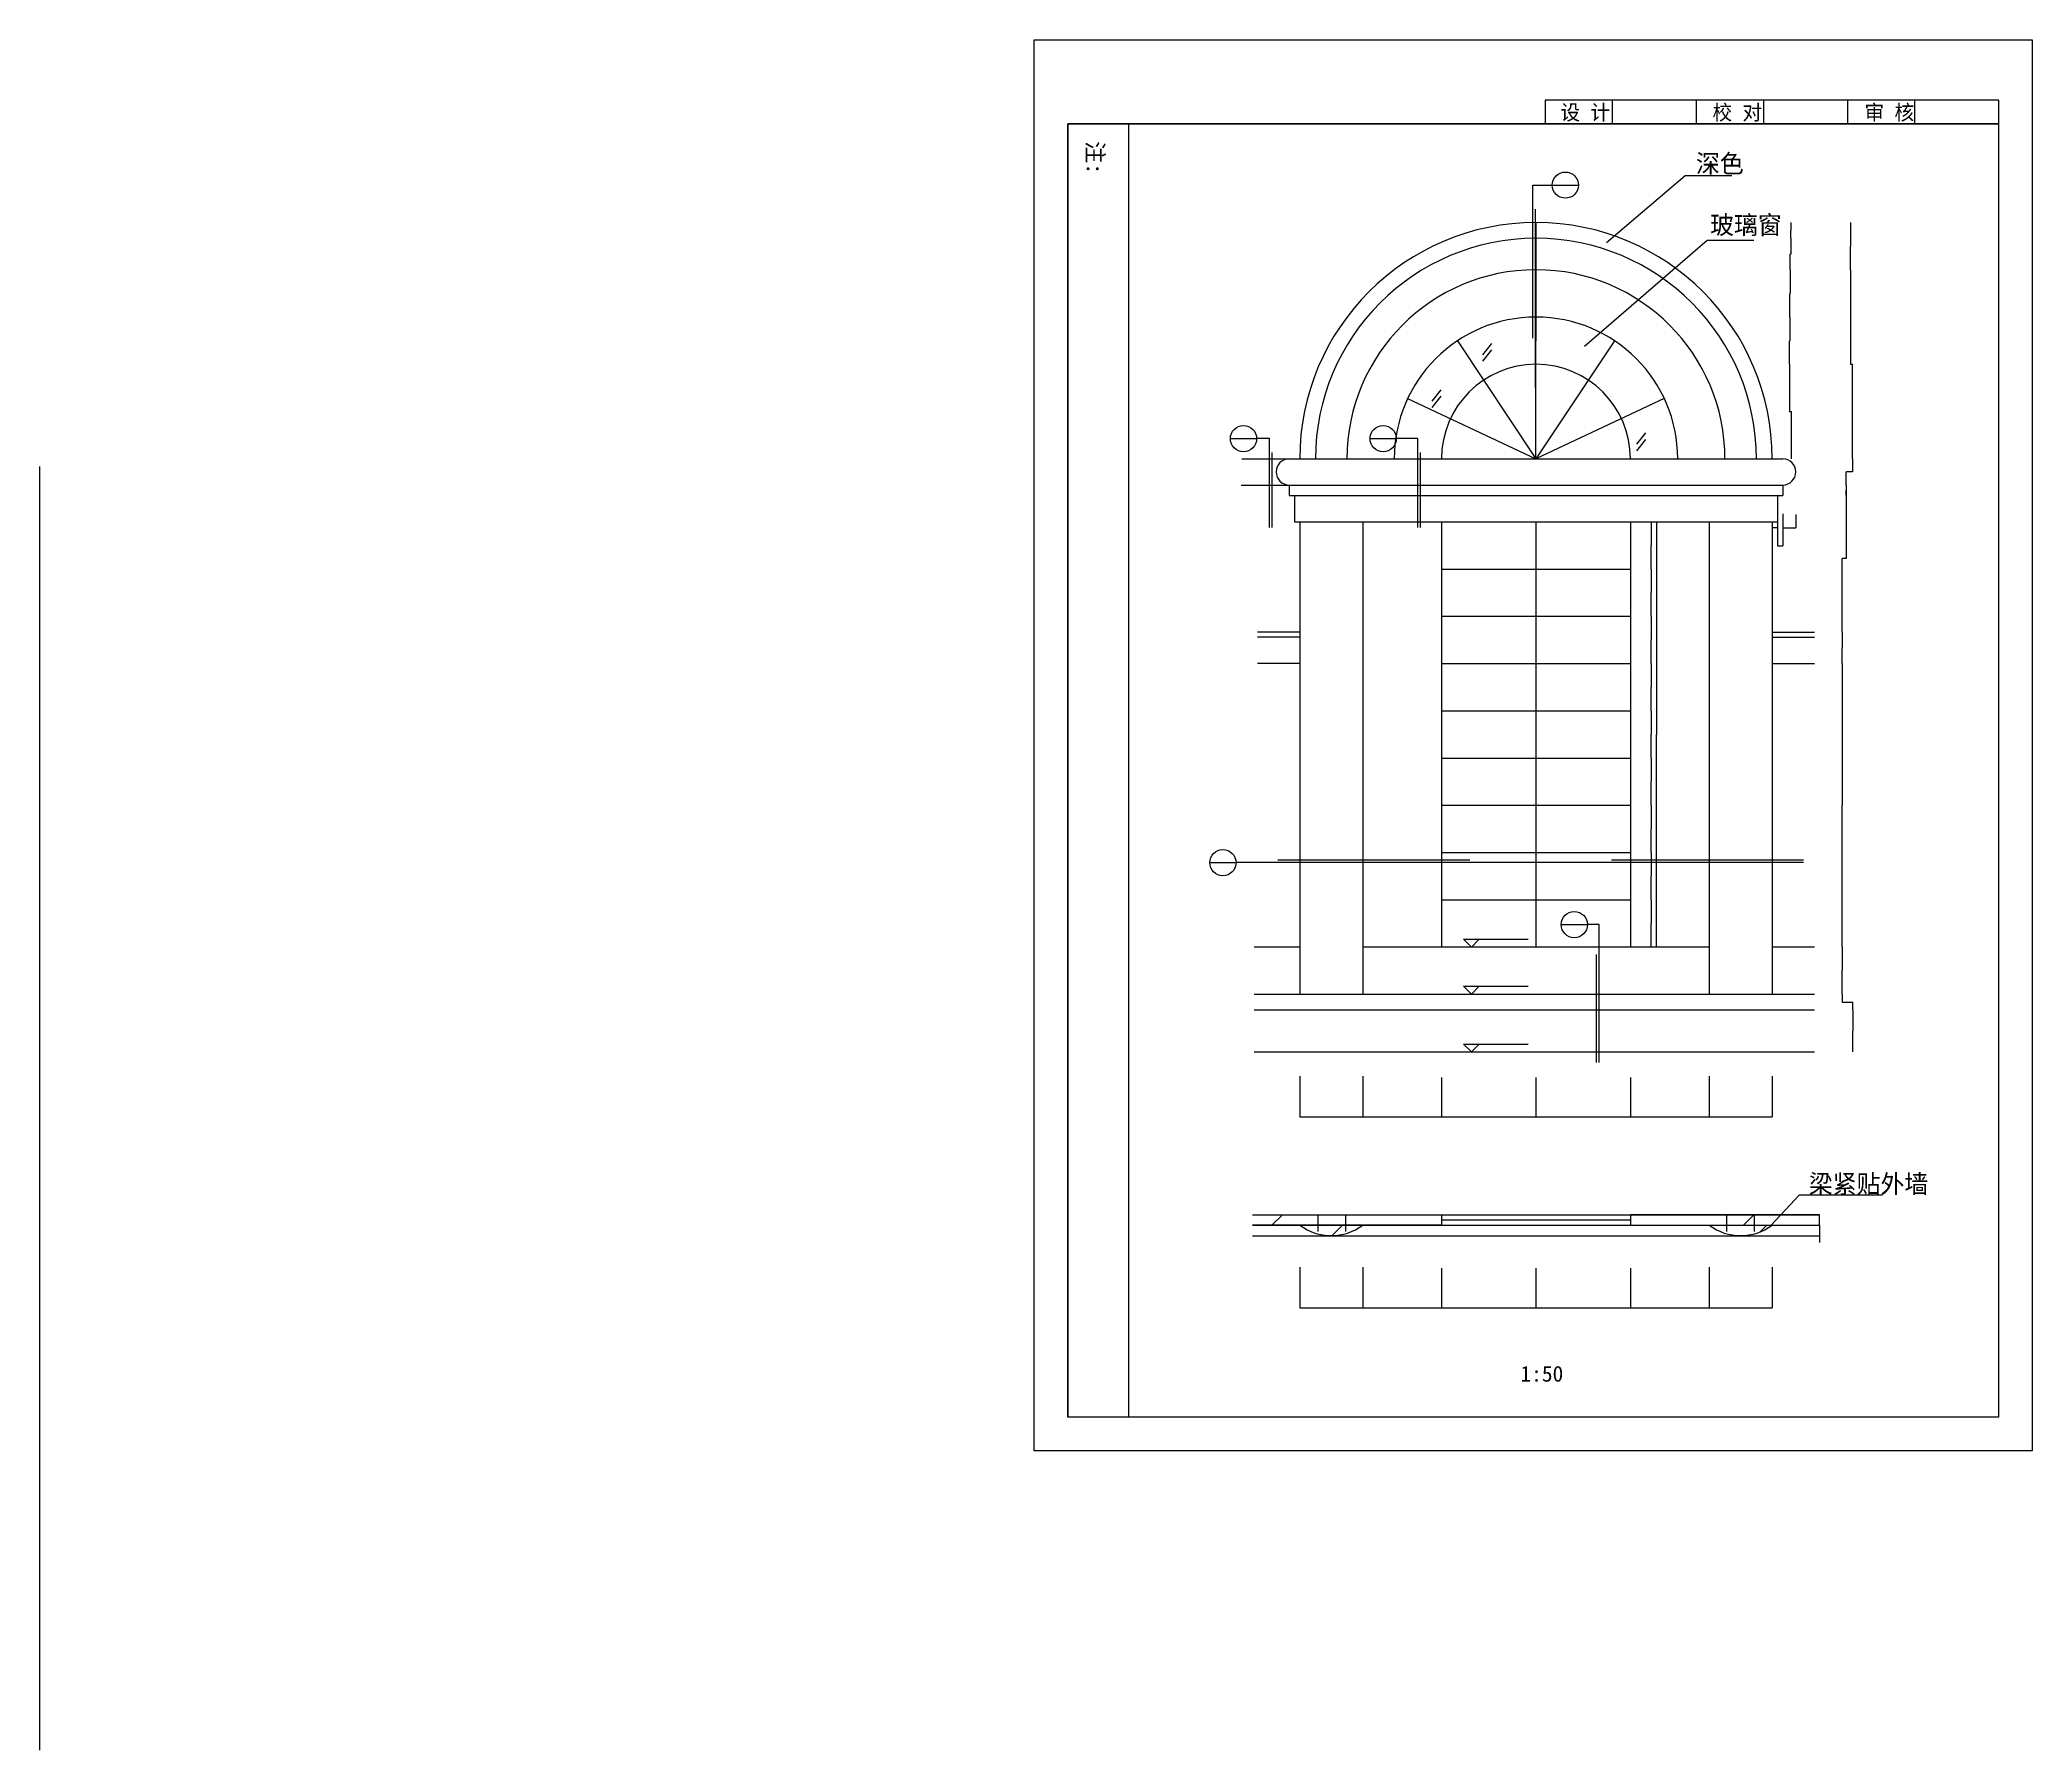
# Model space of a CAD drawing. Header units: metres. Extents: x 0 to 37952, y 0 to 32581.
import ezdxf

# ---------------------------------------------------------------- set-up
doc = ezdxf.new("R2010")
doc.units = ezdxf.units.M
for name, color, linetype in [('DIMENSION$', 3, 'Continuous'), ('PL', 5, 'Continuous'), ('PUB_DIM', 3, 'Continuous'), ('PUB_TEXT', 7, 'Continuous'), ('SYMBLE$', 7, 'Continuous'), ('TK', 143, 'Continuous')]:
    doc.layers.add(name, color=color, linetype=linetype)
doc.dimstyles.get("Standard").update_dxf_attribs({"dimtxt": 2.5, "dimasz": 2.5, "dimexe": 1.25, "dimexo": 0.625, "dimtad": 1, "dimcen": 2.5, "dimazin": 3, "dimtfac": 1, "dimtmove": 0, "dimatfit": 3})

# ---------------------------------------------------------------- blocks, each defined once
blk = doc.blocks.new('_INDEX')
blk.add_line((-0.5, 0), (0.5, 0))
blk.add_circle((0, 0), 0.5)
blk = doc.blocks.new('*D1')
for p, q in [((34490.77, 29100), (34490.77, 28650)), ((34490.52, 28650), (34490.27, 28650)), ((34490.77, 28200), (34490.77, 28650)), ((34490.77, 28650), (34490.77, 28650)), ((34491.02, 28650), (34491.27, 28650))]:
    blk.add_line(p, q)
at = {"layer": 'Defpoints'}
for p in [(34490.77, 29100), (34490.77, 28650), (34490.77, 28200)]:
    blk.add_point(p, dxfattribs=at)
at = {"layer": 'DIMENSION$', "insert": (34490.77, 28651.125), "char_height": 1, "attachment_point": 5}
blk.add_mtext('0', dxfattribs=at)
blk = doc.blocks.new('*D2')
for p, q in [((34490.77, 28200), (34490.77, 26400)), ((34491.02, 26400), (34507.775, 26400)), ((34512.775, 26400), (34529.53, 26400)), ((34529.78, 24600), (34529.78, 26400))]:
    blk.add_line(p, q)
at = {"layer": 'Defpoints'}
for p in [(34490.77, 28200), (34490.77, 26400), (34529.78, 24600)]:
    blk.add_point(p, dxfattribs=at)
at = {"layer": 'DIMENSION$', "insert": (34510.275, 26400), "char_height": 1, "attachment_point": 5}
blk.add_mtext('39,01', dxfattribs=at)
blk = doc.blocks.new('*D3')
for p, q in [((34467.545, 24350), (34411.06, 24350)), ((34411.31, 24100), (34411.31, 24350)), ((34530.03, 24350), (34473.545, 24350)), ((34529.78, 24600), (34529.78, 24350))]:
    blk.add_line(p, q)
at = {"layer": 'Defpoints'}
for p in [(34529.78, 24600), (34529.78, 24350), (34411.31, 24100)]:
    blk.add_point(p, dxfattribs=at)
at = {"layer": 'DIMENSION$', "insert": (34470.545, 24350), "char_height": 1, "attachment_point": 5}
blk.add_mtext('118,47', dxfattribs=at)
blk = doc.blocks.new('*D4')
for p, q in [((34411.31, 24100), (34411.31, 22700)), ((34368.045, 22700), (34329.53, 22700)), ((34329.78, 21300), (34329.78, 22700)), ((34411.56, 22700), (34373.045, 22700))]:
    blk.add_line(p, q)
at = {"layer": 'Defpoints'}
for p in [(34411.31, 24100), (34411.31, 22700), (34329.78, 21300)]:
    blk.add_point(p, dxfattribs=at)
at = {"layer": 'DIMENSION$', "insert": (34370.545, 22700), "char_height": 1, "attachment_point": 5}
blk.add_mtext('81,53', dxfattribs=at)
blk = doc.blocks.new('*D5')
for p, q in [((34329.78, 21300), (34329.78, 21000)), ((34329.53, 21000), (34329.28, 21000)), ((34329.78, 20700), (34329.78, 21000)), ((34329.78, 21000), (34329.78, 21000)), ((34330.03, 21000), (34330.28, 21000))]:
    blk.add_line(p, q)
at = {"layer": 'Defpoints'}
for p in [(34329.78, 21300), (34329.78, 21000), (34329.78, 20700)]:
    blk.add_point(p, dxfattribs=at)
at = {"layer": 'DIMENSION$', "insert": (34329.78, 21001.125), "char_height": 1, "attachment_point": 5}
blk.add_mtext('0', dxfattribs=at)
blk = doc.blocks.new('*D6')
for p, q in [((34329.78, 20700), (34329.78, 18000)), ((34329.53, 18000), (34329.28, 18000)), ((34329.78, 15300), (34329.78, 18000)), ((34329.78, 18000), (34329.78, 18000)), ((34330.03, 18000), (34330.28, 18000))]:
    blk.add_line(p, q)
at = {"layer": 'Defpoints'}
for p in [(34329.78, 20700), (34329.78, 18000), (34329.78, 15300)]:
    blk.add_point(p, dxfattribs=at)
at = {"layer": 'DIMENSION$', "insert": (34329.78, 18001.125), "char_height": 1, "attachment_point": 5}
blk.add_mtext('0', dxfattribs=at)
blk = doc.blocks.new('*D7')
for p, q in [((34329.78, 15300), (34329.78, 14850)), ((34329.53, 14850), (34329.28, 14850)), ((34329.78, 14400), (34329.78, 14850)), ((34329.78, 14850), (34329.78, 14850)), ((34330.03, 14850), (34330.28, 14850))]:
    blk.add_line(p, q)
at = {"layer": 'Defpoints'}
for p in [(34329.78, 15300), (34329.78, 14850), (34329.78, 14400)]:
    blk.add_point(p, dxfattribs=at)
at = {"layer": 'DIMENSION$', "insert": (34329.78, 14851.125), "char_height": 1, "attachment_point": 5}
blk.add_mtext('0', dxfattribs=at)
blk = doc.blocks.new('*D8')
for p, q in [((34329.78, 14400), (34329.78, 14250)), ((34330.03, 14250), (34428.84, 14250)), ((34434.84, 14250), (34533.65, 14250)), ((34533.9, 14100), (34533.9, 14250))]:
    blk.add_line(p, q)
at = {"layer": 'Defpoints'}
for p in [(34329.78, 14400), (34329.78, 14250), (34533.9, 14100)]:
    blk.add_point(p, dxfattribs=at)
at = {"layer": 'DIMENSION$', "insert": (34431.84, 14250), "char_height": 1, "attachment_point": 5}
blk.add_mtext('204,12', dxfattribs=at)
blk = doc.blocks.new('*D9')
for p, q in [((34533.9, 14100), (34533.9, 13700)), ((34533.65, 13700), (34533.4, 13700)), ((34533.9, 13300), (34533.9, 13700)), ((34533.9, 13700), (34533.9, 13700)), ((34534.15, 13700), (34534.4, 13700))]:
    blk.add_line(p, q)
at = {"layer": 'Defpoints'}
for p in [(34533.9, 14100), (34533.9, 13700), (34533.9, 13300)]:
    blk.add_point(p, dxfattribs=at)
at = {"layer": 'DIMENSION$', "insert": (34533.9, 13701.125), "char_height": 1, "attachment_point": 5}
blk.add_mtext('0', dxfattribs=at)
blk = doc.blocks.new('*D10')
for p, q in [((24000, 12838.49), (24000, 12063.49)), ((25200, 12838.49), (25200, 12063.49)), ((24000.25, 12063.49), (24598, 12063.49)), ((24602, 12063.49), (25199.75, 12063.49))]:
    blk.add_line(p, q)
at = {"layer": 'Defpoints'}
for p in [(24000, 12838.49), (25200, 12838.49), (24000, 12063.49)]:
    blk.add_point(p, dxfattribs=at)
at = {"layer": 'DIMENSION$', "insert": (24600, 12063.49), "char_height": 1, "attachment_point": 5}
blk.add_mtext('1200', dxfattribs=at)
blk = doc.blocks.new('*D11')
for p, q in [((25200, 12838.49), (25200, 12063.49)), ((26700, 12816.5), (26700, 12063.49)), ((25200.25, 12063.49), (25948, 12063.49)), ((25952, 12063.49), (26699.75, 12063.49))]:
    blk.add_line(p, q)
at = {"layer": 'Defpoints'}
for p in [(25200, 12838.49), (26700, 12816.5), (25200, 12063.49)]:
    blk.add_point(p, dxfattribs=at)
at = {"layer": 'DIMENSION$', "insert": (25950, 12063.49), "char_height": 1, "attachment_point": 5}
blk.add_mtext('1500', dxfattribs=at)
blk = doc.blocks.new('*D12')
for p, q in [((26700, 12816.5), (26700, 12063.49)), ((28500, 12816.5), (28500, 12063.49)), ((26700.25, 12063.49), (27598, 12063.49)), ((27602, 12063.49), (28499.75, 12063.49))]:
    blk.add_line(p, q)
at = {"layer": 'Defpoints'}
for p in [(26700, 12816.5), (28500, 12816.5), (26700, 12063.49)]:
    blk.add_point(p, dxfattribs=at)
at = {"layer": 'DIMENSION$', "insert": (27600, 12063.49), "char_height": 1, "attachment_point": 5}
blk.add_mtext('1800', dxfattribs=at)
blk = doc.blocks.new('*D13')
for p, q in [((28500, 12816.5), (28500, 12063.49)), ((30300, 12816.5), (30300, 12063.49)), ((28500.25, 12063.49), (29398, 12063.49)), ((29402, 12063.49), (30299.75, 12063.49))]:
    blk.add_line(p, q)
at = {"layer": 'Defpoints'}
for p in [(28500, 12816.5), (30300, 12816.5), (28500, 12063.49)]:
    blk.add_point(p, dxfattribs=at)
at = {"layer": 'DIMENSION$', "insert": (29400, 12063.49), "char_height": 1, "attachment_point": 5}
blk.add_mtext('1800', dxfattribs=at)
blk = doc.blocks.new('*D14')
for p, q in [((30300, 12816.5), (30300, 12063.49)), ((31800, 12838.49), (31800, 12063.49)), ((30300.25, 12063.49), (31048, 12063.49)), ((31052, 12063.49), (31799.75, 12063.49))]:
    blk.add_line(p, q)
at = {"layer": 'Defpoints'}
for p in [(30300, 12816.5), (31800, 12838.49), (30300, 12063.49)]:
    blk.add_point(p, dxfattribs=at)
at = {"layer": 'DIMENSION$', "insert": (31050, 12063.49), "char_height": 1, "attachment_point": 5}
blk.add_mtext('1500', dxfattribs=at)
blk = doc.blocks.new('*D15')
for p, q in [((31800, 12838.49), (31800, 12063.49)), ((33000, 12838.49), (33000, 12063.49)), ((31800.25, 12063.49), (32398, 12063.49)), ((32402, 12063.49), (32999.75, 12063.49))]:
    blk.add_line(p, q)
at = {"layer": 'Defpoints'}
for p in [(31800, 12838.49), (33000, 12838.49), (31800, 12063.49)]:
    blk.add_point(p, dxfattribs=at)
at = {"layer": 'DIMENSION$', "insert": (32400, 12063.49), "char_height": 1, "attachment_point": 5}
blk.add_mtext('1200', dxfattribs=at)
blk = doc.blocks.new('*D16')
for p, q in [((30696.87, 16200), (30696.87, 15750)), ((30696.62, 15750), (30696.37, 15750)), ((30696.87, 15300), (30696.87, 15750)), ((30696.87, 15750), (30696.87, 15750)), ((30697.12, 15750), (30697.37, 15750))]:
    blk.add_line(p, q)
at = {"layer": 'Defpoints'}
for p in [(30696.87, 16200), (30696.87, 15750), (30696.87, 15300)]:
    blk.add_point(p, dxfattribs=at)
at = {"layer": 'DIMENSION$', "insert": (30696.87, 15751.125), "char_height": 1, "attachment_point": 5}
blk.add_mtext('0', dxfattribs=at)
blk = doc.blocks.new('*D17')
for p, q in [((30696.87, 17100), (30696.87, 16650)), ((30696.62, 16650), (30696.37, 16650)), ((30696.87, 16200), (30696.87, 16650)), ((30696.87, 16650), (30696.87, 16650)), ((30697.12, 16650), (30697.37, 16650))]:
    blk.add_line(p, q)
at = {"layer": 'Defpoints'}
for p in [(30696.87, 17100), (30696.87, 16650), (30696.87, 16200)]:
    blk.add_point(p, dxfattribs=at)
at = {"layer": 'DIMENSION$', "insert": (30696.87, 16651.125), "char_height": 1, "attachment_point": 5}
blk.add_mtext('0', dxfattribs=at)
blk = doc.blocks.new('*D18')
for p, q in [((30696.87, 18000), (30696.87, 17550)), ((30696.62, 17550), (30696.37, 17550)), ((30696.87, 17100), (30696.87, 17550)), ((30696.87, 17550), (30696.87, 17550)), ((30697.12, 17550), (30697.37, 17550))]:
    blk.add_line(p, q)
at = {"layer": 'Defpoints'}
for p in [(30696.87, 18000), (30696.87, 17550), (30696.87, 17100)]:
    blk.add_point(p, dxfattribs=at)
at = {"layer": 'DIMENSION$', "insert": (30696.87, 17551.125), "char_height": 1, "attachment_point": 5}
blk.add_mtext('0', dxfattribs=at)
blk = doc.blocks.new('*D19')
for p, q in [((30696.87, 18900), (30696.87, 18450)), ((30696.62, 18450), (30696.37, 18450)), ((30696.87, 18000), (30696.87, 18450)), ((30696.87, 18450), (30696.87, 18450)), ((30697.12, 18450), (30697.37, 18450))]:
    blk.add_line(p, q)
at = {"layer": 'Defpoints'}
for p in [(30696.87, 18900), (30696.87, 18450), (30696.87, 18000)]:
    blk.add_point(p, dxfattribs=at)
at = {"layer": 'DIMENSION$', "insert": (30696.87, 18451.125), "char_height": 1, "attachment_point": 5}
blk.add_mtext('0', dxfattribs=at)
blk = doc.blocks.new('*D20')
for p, q in [((30696.87, 19800), (30696.87, 19350)), ((30696.62, 19350), (30696.37, 19350)), ((30696.87, 18900), (30696.87, 19350)), ((30696.87, 19350), (30696.87, 19350)), ((30697.12, 19350), (30697.37, 19350))]:
    blk.add_line(p, q)
at = {"layer": 'Defpoints'}
for p in [(30696.87, 19800), (30696.87, 19350), (30696.87, 18900)]:
    blk.add_point(p, dxfattribs=at)
at = {"layer": 'DIMENSION$', "insert": (30696.87, 19351.125), "char_height": 1, "attachment_point": 5}
blk.add_mtext('0', dxfattribs=at)
blk = doc.blocks.new('*D21')
for p, q in [((30696.87, 20700), (30696.87, 20250)), ((30696.62, 20250), (30696.37, 20250)), ((30696.87, 19800), (30696.87, 20250)), ((30696.87, 20250), (30696.87, 20250)), ((30697.12, 20250), (30697.37, 20250))]:
    blk.add_line(p, q)
at = {"layer": 'Defpoints'}
for p in [(30696.87, 20700), (30696.87, 20250), (30696.87, 19800)]:
    blk.add_point(p, dxfattribs=at)
at = {"layer": 'DIMENSION$', "insert": (30696.87, 20251.125), "char_height": 1, "attachment_point": 5}
blk.add_mtext('0', dxfattribs=at)
blk = doc.blocks.new('*D22')
for p, q in [((30696.87, 21600), (30696.87, 21150)), ((30696.62, 21150), (30696.37, 21150)), ((30696.87, 20700), (30696.87, 21150)), ((30696.87, 21150), (30696.87, 21150)), ((30697.12, 21150), (30697.37, 21150))]:
    blk.add_line(p, q)
at = {"layer": 'Defpoints'}
for p in [(30696.87, 21600), (30696.87, 21150), (30696.87, 20700)]:
    blk.add_point(p, dxfattribs=at)
at = {"layer": 'DIMENSION$', "insert": (30696.87, 21151.125), "char_height": 1, "attachment_point": 5}
blk.add_mtext('0', dxfattribs=at)
blk = doc.blocks.new('*D23')
for p, q in [((30696.87, 22500), (30696.87, 22050)), ((30696.62, 22050), (30696.37, 22050)), ((30696.87, 21600), (30696.87, 22050)), ((30696.87, 22050), (30696.87, 22050)), ((30697.12, 22050), (30697.37, 22050))]:
    blk.add_line(p, q)
at = {"layer": 'Defpoints'}
for p in [(30696.87, 22500), (30696.87, 22050), (30696.87, 21600)]:
    blk.add_point(p, dxfattribs=at)
at = {"layer": 'DIMENSION$', "insert": (30696.87, 22051.125), "char_height": 1, "attachment_point": 5}
blk.add_mtext('0', dxfattribs=at)
blk = doc.blocks.new('*D24')
for p, q in [((30696.87, 23400), (30696.87, 22950)), ((30696.62, 22950), (30696.37, 22950)), ((30696.87, 22500), (30696.87, 22950)), ((30696.87, 22950), (30696.87, 22950)), ((30697.12, 22950), (30697.37, 22950))]:
    blk.add_line(p, q)
at = {"layer": 'Defpoints'}
for p in [(30696.87, 23400), (30696.87, 22950), (30696.87, 22500)]:
    blk.add_point(p, dxfattribs=at)
at = {"layer": 'DIMENSION$', "insert": (30696.87, 22951.125), "char_height": 1, "attachment_point": 5}
blk.add_mtext('0', dxfattribs=at)
blk = doc.blocks.new('*D25')
for p, q in [((30796.16, 23400), (30796.16, 19350)), ((30795.91, 19350), (30795.66, 19350)), ((30796.16, 15300), (30796.16, 19350)), ((30796.16, 19350), (30796.16, 19350)), ((30796.41, 19350), (30796.66, 19350))]:
    blk.add_line(p, q)
at = {"layer": 'Defpoints'}
for p in [(30796.16, 23400), (30796.16, 19350), (30796.16, 15300)]:
    blk.add_point(p, dxfattribs=at)
at = {"layer": 'DIMENSION$', "insert": (30796.16, 19351.125), "char_height": 1, "attachment_point": 5}
blk.add_mtext('0', dxfattribs=at)
blk = doc.blocks.new('*D26')
for p, q in [((-0.25, 24452.89), (-0.5, 24452.89)), ((0, 0), (0, 24452.89)), ((0, 0), (0, 24452.89)), ((0, 24452.89), (0, 24452.89)), ((0.25, 24452.89), (0.5, 24452.89))]:
    blk.add_line(p, q)
at = {"layer": 'Defpoints'}
for p in [(0, 24452.89), (0, 0), (0, 0)]:
    blk.add_point(p, dxfattribs=at)
at = {"layer": 'DIMENSION$', "insert": (0, 24454.015), "char_height": 1, "attachment_point": 5}
blk.add_mtext('0', dxfattribs=at)
blk = doc.blocks.new('*D27')
for p, q in [((33000, 23400), (33000, 23288.28)), ((33000.25, 23288.28), (33048.5, 23288.28)), ((33051.5, 23288.28), (33099.75, 23288.28)), ((33100, 23400), (33100, 23288.28))]:
    blk.add_line(p, q)
at = {"layer": 'Defpoints'}
for p in [(33000, 23400), (33000, 23288.28), (33100, 23400)]:
    blk.add_point(p, dxfattribs=at)
at = {"layer": 'DIMENSION$', "insert": (33050, 23288.28), "char_height": 1, "attachment_point": 5}
blk.add_mtext('100', dxfattribs=at)
blk = doc.blocks.new('*D28')
for p, q in [((33200, 23550.71), (33200, 22944.36)), ((33100, 23400), (33100, 22944.36)), ((33100.25, 22944.36), (33148.5, 22944.36)), ((33151.5, 22944.36), (33199.75, 22944.36))]:
    blk.add_line(p, q)
at = {"layer": 'Defpoints'}
for p in [(33200, 23550.71), (33100, 23400), (33100, 22944.36)]:
    blk.add_point(p, dxfattribs=at)
at = {"layer": 'DIMENSION$', "insert": (33150, 22944.36), "char_height": 1, "attachment_point": 5}
blk.add_mtext('100', dxfattribs=at)
blk = doc.blocks.new('*D29')
for p, q in [((33450, 23536.68), (33450, 23285.82)), ((33200, 23529.74), (33200, 23285.82)), ((33200.25, 23285.82), (33323.5, 23285.82)), ((33326.5, 23285.82), (33449.75, 23285.82))]:
    blk.add_line(p, q)
at = {"layer": 'Defpoints'}
for p in [(33450, 23536.68), (33200, 23529.74), (33200, 23285.82)]:
    blk.add_point(p, dxfattribs=at)
at = {"layer": 'DIMENSION$', "insert": (33325, 23285.82), "char_height": 1, "attachment_point": 5}
blk.add_mtext('250', dxfattribs=at)
blk = doc.blocks.new('*D30')
for p, q in [((28500, 9181.74), (28500, 8428.73)), ((30300, 9181.74), (30300, 8428.73)), ((28500.25, 8428.73), (29398, 8428.73)), ((29402, 8428.73), (30299.75, 8428.73))]:
    blk.add_line(p, q)
at = {"layer": 'Defpoints'}
for p in [(28500, 9181.74), (30300, 9181.74), (28500, 8428.73)]:
    blk.add_point(p, dxfattribs=at)
at = {"layer": 'DIMENSION$', "insert": (29400, 8428.73), "char_height": 1, "attachment_point": 5}
blk.add_mtext('1800', dxfattribs=at)
blk = doc.blocks.new('*D31')
for p, q in [((25200, 9203.73), (25200, 8428.73)), ((26700, 9181.74), (26700, 8428.73)), ((25200.25, 8428.73), (25948, 8428.73)), ((25952, 8428.73), (26699.75, 8428.73))]:
    blk.add_line(p, q)
at = {"layer": 'Defpoints'}
for p in [(25200, 9203.73), (26700, 9181.74), (25200, 8428.73)]:
    blk.add_point(p, dxfattribs=at)
at = {"layer": 'DIMENSION$', "insert": (25950, 8428.73), "char_height": 1, "attachment_point": 5}
blk.add_mtext('1500', dxfattribs=at)
blk = doc.blocks.new('*D32')
for p, q in [((24000, 9203.73), (24000, 8428.73)), ((25200, 9203.73), (25200, 8428.73)), ((24000.25, 8428.73), (24598, 8428.73)), ((24602, 8428.73), (25199.75, 8428.73))]:
    blk.add_line(p, q)
at = {"layer": 'Defpoints'}
for p in [(24000, 9203.73), (25200, 9203.73), (24000, 8428.73)]:
    blk.add_point(p, dxfattribs=at)
at = {"layer": 'DIMENSION$', "insert": (24600, 8428.73), "char_height": 1, "attachment_point": 5}
blk.add_mtext('1200', dxfattribs=at)
blk = doc.blocks.new('*D33')
for p, q in [((26700, 9181.74), (26700, 8428.73)), ((28500, 9181.74), (28500, 8428.73)), ((26700.25, 8428.73), (27598, 8428.73)), ((27602, 8428.73), (28499.75, 8428.73))]:
    blk.add_line(p, q)
at = {"layer": 'Defpoints'}
for p in [(26700, 9181.74), (28500, 9181.74), (26700, 8428.73)]:
    blk.add_point(p, dxfattribs=at)
at = {"layer": 'DIMENSION$', "insert": (27600, 8428.73), "char_height": 1, "attachment_point": 5}
blk.add_mtext('1800', dxfattribs=at)
blk = doc.blocks.new('*D34')
for p, q in [((31800, 9203.73), (31800, 8428.73)), ((33000, 9203.73), (33000, 8428.73)), ((31800.25, 8428.73), (32398, 8428.73)), ((32402, 8428.73), (32999.75, 8428.73))]:
    blk.add_line(p, q)
at = {"layer": 'Defpoints'}
for p in [(31800, 9203.73), (33000, 9203.73), (31800, 8428.73)]:
    blk.add_point(p, dxfattribs=at)
at = {"layer": 'DIMENSION$', "insert": (32400, 8428.73), "char_height": 1, "attachment_point": 5}
blk.add_mtext('1200', dxfattribs=at)
blk = doc.blocks.new('*D35')
for p, q in [((30300, 9181.74), (30300, 8428.73)), ((31800, 9203.73), (31800, 8428.73)), ((30300.25, 8428.73), (31048, 8428.73)), ((31052, 8428.73), (31799.75, 8428.73))]:
    blk.add_line(p, q)
at = {"layer": 'Defpoints'}
for p in [(30300, 9181.74), (31800, 9203.73), (30300, 8428.73)]:
    blk.add_point(p, dxfattribs=at)
at = {"layer": 'DIMENSION$', "insert": (31050, 8428.73), "char_height": 1, "attachment_point": 5}
blk.add_mtext('1500', dxfattribs=at)
blk = doc.blocks.new('*D36')
for p, q in [((33899.75, 10200), (33899.5, 10200)), ((33900, 10200), (33900, 10200)), ((33900, 10000), (33900, 10200)), ((33900, 10200), (33900, 10200)), ((33900.25, 10200), (33900.5, 10200))]:
    blk.add_line(p, q)
at = {"layer": 'Defpoints'}
for p in [(33900, 10200), (33900, 10200), (33900, 10000)]:
    blk.add_point(p, dxfattribs=at)
at = {"layer": 'DIMENSION$', "insert": (33900, 10201.125), "char_height": 1, "attachment_point": 5}
blk.add_mtext('0', dxfattribs=at)
blk = doc.blocks.new('*D37')
for p, q in [((33900, 10000), (33900, 9668.13)), ((33899.75, 9668.13), (33899.5, 9668.13)), ((33900, 9800), (33900, 9668.13)), ((33900, 9668.13), (33900, 9668.13)), ((33900.25, 9668.13), (33900.5, 9668.13))]:
    blk.add_line(p, q)
at = {"layer": 'Defpoints'}
for p in [(33900, 10000), (33900, 9800), (33900, 9668.13)]:
    blk.add_point(p, dxfattribs=at)
at = {"layer": 'DIMENSION$', "insert": (33900, 9669.255), "char_height": 1, "attachment_point": 5}
blk.add_mtext('300', dxfattribs=at)
blk = doc.blocks.new('*D38')
for p, q in [((33354.49, 28950), (33354.24, 28950)), ((33354.74, 29100), (33354.74, 28950)), ((33354.74, 28800), (33354.74, 28950)), ((33354.74, 28950), (33354.74, 28950)), ((33354.99, 28950), (33355.24, 28950))]:
    blk.add_line(p, q)
at = {"layer": 'Defpoints'}
for p in [(33354.74, 29100), (33354.74, 28950), (33354.74, 28800)]:
    blk.add_point(p, dxfattribs=at)
at = {"layer": 'DIMENSION$', "insert": (33354.74, 28951.125), "char_height": 1, "attachment_point": 5}
blk.add_mtext('0', dxfattribs=at)
blk = doc.blocks.new('*D39')
for p, q in [((33347.59, 28499.99), (33344.19, 28499.99)), ((33344.44, 28199.99), (33344.44, 28499.99)), ((33354.99, 28499.99), (33351.59, 28499.99)), ((33354.74, 28800), (33354.74, 28499.99))]:
    blk.add_line(p, q)
at = {"layer": 'Defpoints'}
for p in [(33354.74, 28800), (33354.74, 28499.99), (33344.44, 28199.99)]:
    blk.add_point(p, dxfattribs=at)
at = {"layer": 'DIMENSION$', "insert": (33349.59, 28499.99), "char_height": 1, "attachment_point": 5}
blk.add_mtext('10,3', dxfattribs=at)
blk = doc.blocks.new('*D40')
for p, q in [((33344.44, 28199.99), (33344.44, 27749.66)), ((33339.12, 27749.66), (33336.55, 27749.66)), ((33336.8, 27299.33), (33336.8, 27749.66)), ((33344.69, 27749.66), (33342.12, 27749.66))]:
    blk.add_line(p, q)
at = {"layer": 'Defpoints'}
for p in [(33344.44, 28199.99), (33344.44, 27749.66), (33336.8, 27299.33)]:
    blk.add_point(p, dxfattribs=at)
at = {"layer": 'DIMENSION$', "insert": (33340.62, 27749.66), "char_height": 1, "attachment_point": 5}
blk.add_mtext('900', dxfattribs=at)
blk = doc.blocks.new('*D41')
for p, q in [((33336.8, 27299.33), (33336.8, 26849.44)), ((33330.73, 26849.44), (33328.41, 26849.44)), ((33328.66, 26399.55), (33328.66, 26849.44)), ((33337.05, 26849.44), (33334.73, 26849.44))]:
    blk.add_line(p, q)
at = {"layer": 'Defpoints'}
for p in [(33336.8, 27299.33), (33336.8, 26849.44), (33328.66, 26399.55)]:
    blk.add_point(p, dxfattribs=at)
at = {"layer": 'DIMENSION$', "insert": (33332.73, 26849.44), "char_height": 1, "attachment_point": 5}
blk.add_mtext('8,14', dxfattribs=at)
blk = doc.blocks.new('*D42')
for p, q in [((33328.66, 26399.55), (33328.66, 25499.78)), ((33328.91, 25499.78), (33346.76, 25499.78)), ((33350.76, 25499.78), (33368.61, 25499.78)), ((33368.86, 24600), (33368.86, 25499.78))]:
    blk.add_line(p, q)
at = {"layer": 'Defpoints'}
for p in [(33328.66, 26399.55), (33328.66, 25499.78), (33368.86, 24600)]:
    blk.add_point(p, dxfattribs=at)
at = {"layer": 'DIMENSION$', "insert": (33348.76, 25499.78), "char_height": 1, "attachment_point": 5}
blk.add_mtext('40,2', dxfattribs=at)
blk = doc.blocks.new('*D43')
for p, q in [((28493.13, 26399.99), (28493.13, 25499.99)), ((28494.565, 25499.99), (28492.88, 25499.99)), ((28500.25, 25499.99), (28498.565, 25499.99)), ((28500, 24600), (28500, 25499.99))]:
    blk.add_line(p, q)
at = {"layer": 'Defpoints'}
for p in [(28493.13, 26399.99), (28500, 25499.99), (28500, 24600)]:
    blk.add_point(p, dxfattribs=at)
at = {"layer": 'DIMENSION$', "insert": (28496.565, 25499.99), "char_height": 1, "attachment_point": 5}
blk.add_mtext('6,87', dxfattribs=at)
blk = doc.blocks.new('*D44')
for p, q in [((28489.7, 27299.98), (28489.7, 25949.99)), ((28492.85, 25949.99), (28489.45, 25949.99)), ((28500.25, 25949.99), (28496.85, 25949.99)), ((28500, 24600), (28500, 25949.99))]:
    blk.add_line(p, q)
at = {"layer": 'Defpoints'}
for p in [(28489.7, 27299.98), (28500, 25949.99), (28500, 24600)]:
    blk.add_point(p, dxfattribs=at)
at = {"layer": 'DIMENSION$', "insert": (28494.85, 25949.99), "char_height": 1, "attachment_point": 5}
blk.add_mtext('10,3', dxfattribs=at)
blk = doc.blocks.new('*D45')
for p, q in [((28489.7, 28199.99), (28489.7, 26399.99)), ((28492.85, 26399.99), (28489.45, 26399.99)), ((28500.25, 26399.99), (28496.85, 26399.99)), ((28500, 24600), (28500, 26399.99))]:
    blk.add_line(p, q)
at = {"layer": 'Defpoints'}
for p in [(28489.7, 28199.99), (28500, 26399.99), (28500, 24600)]:
    blk.add_point(p, dxfattribs=at)
at = {"layer": 'DIMENSION$', "insert": (28494.85, 26399.99), "char_height": 1, "attachment_point": 5}
blk.add_mtext('10,3', dxfattribs=at)
blk = doc.blocks.new('*D46')
for p, q in [((28489.7, 28799.99), (28489.7, 26699.99)), ((28492.85, 26699.99), (28489.45, 26699.99)), ((28500.25, 26699.99), (28496.85, 26699.99)), ((28500, 24600), (28500, 26699.99))]:
    blk.add_line(p, q)
at = {"layer": 'Defpoints'}
for p in [(28489.7, 28799.99), (28500, 26699.99), (28500, 24600)]:
    blk.add_point(p, dxfattribs=at)
at = {"layer": 'DIMENSION$', "insert": (28494.85, 26699.99), "char_height": 1, "attachment_point": 5}
blk.add_mtext('10,3', dxfattribs=at)
blk = doc.blocks.new('*D47')
for p, q in [((28500, 29100), (28500, 26850)), ((28499.75, 26850), (28499.5, 26850)), ((28500, 24600), (28500, 26850)), ((28500, 26850), (28500, 26850)), ((28500.25, 26850), (28500.5, 26850))]:
    blk.add_line(p, q)
at = {"layer": 'Defpoints'}
for p in [(28500, 29100), (28500, 26850), (28500, 24600)]:
    blk.add_point(p, dxfattribs=at)
at = {"layer": 'DIMENSION$', "insert": (28500, 26851.125), "char_height": 1, "attachment_point": 5}
blk.add_mtext('0', dxfattribs=at)
blk = doc.blocks.new('*D48')
for p, q in [((34411.06, 24000), (34410.81, 24000)), ((34411.31, 24100), (34411.31, 24000)), ((34411.31, 23900), (34411.31, 24000)), ((34411.31, 24000), (34411.31, 24000)), ((34411.56, 24000), (34411.81, 24000))]:
    blk.add_line(p, q)
at = {"layer": 'Defpoints'}
for p in [(34411.31, 24100), (34411.31, 24000), (34411.31, 23900)]:
    blk.add_point(p, dxfattribs=at)
at = {"layer": 'DIMENSION$', "insert": (34411.31, 24001.125), "char_height": 1, "attachment_point": 5}
blk.add_mtext('0', dxfattribs=at)
blk = doc.blocks.new('*D49')
for p, q in [((34411.31, 23900), (34411.31, 23650)), ((34411.56, 23650), (34413.37, 23650)), ((34413.62, 23400), (34413.62, 23650))]:
    blk.add_line(p, q)
at = {"layer": 'Defpoints'}
for p in [(34411.31, 23900), (34411.31, 23650), (34413.62, 23400)]:
    blk.add_point(p, dxfattribs=at)
at = {"layer": 'DIMENSION$', "insert": (34412.465, 23651.125), "char_height": 1, "attachment_point": 5}
blk.add_mtext('2,31', dxfattribs=at)

msp = doc.modelspace()

# ---------------------------------------------------------------- hatches: boundary and pattern name
h = msp.add_hatch()
h.set_pattern_fill('ANSI31', scale=1000)
h.paths.add_polyline_path([(26700, 10200), (23100, 10200), (23100, 10000), (26700, 10000)])
h.paths.add_polyline_path([(33167.29, 10200), (30300, 10200), (30300, 10000), (32980.97, 10000)])
h.paths.add_polyline_path([(33900, 10200), (33167.29, 10200), (32980.97, 10000), (33900, 10000)])
h = msp.add_hatch()
h.set_pattern_fill('AN33C', scale=300)
h.set_pattern_definition([(45, (0, 0), (-673.52, 673.52), [])])
h.paths.add_polyline_path([(25200, 10000), (24000, 10000, 0.33)])
h.paths.add_polyline_path([(33000, 10000), (31800, 10000, 0.33)])

# ---------------------------------------------------------------- linework, layer by layer
for p, q in [((29842.38, 28721.08), (31339.18, 29997.95)), ((31339.18, 29997.95), (32229.29, 29997.95)), ((29422.02, 26746.59), (31761.77, 28764.95)), ((31761.77, 28764.95), (32651.89, 28764.95)), ((28500, 24600), (28489.7, 27299.98)), ((27002.73, 26846.81), (28500, 24600)), ((27650.86, 26798.89), (27480.15, 26581.79)), ((27650.86, 26674.83), (27480.15, 26457.74)), ((29997.27, 26846.81), (28500, 24600)), ((26688.67, 25914.99), (26517.95, 25697.89)), ((26054.99, 25745.4), (28500, 24600)), ((26688.67, 25790.94), (26517.95, 25573.84)), ((30945.01, 25745.4), (28500, 24600)), ((30583.99, 25093.12), (30413.28, 24876.02)), ((30583.99, 24969.07), (30413.28, 24751.97)), ((22897.31, 24600), (33200, 24600)), ((22881.48, 24100), (33200, 24100)), ((23800, 24100), (23800, 23900)), ((33200, 24100), (33200, 23900)), ((23800, 23900), (33200, 23900)), ((23900, 23900), (23900, 23400)), ((33100, 23900), (33100, 23400)), ((23900, 23400), (33100, 23400)), ((24000, 23400), (24000, 14400)), ((25200, 23400), (25200, 14400)), ((26700, 23400), (26700, 15300)), ((28500, 23400), (28500, 15300)), ((30300, 23400), (30300, 15300)), ((31800, 23400), (31800, 14400)), ((33000, 23400), (33000, 14400)), ((26700, 22500), (30300, 22500)), ((24000, 21300), (23195.86, 21300)), ((26700, 21600), (30300, 21600)), ((33000, 21300), (33804.14, 21300)), ((24000, 21200), (23195.86, 21200)), ((33000, 21200), (33804.14, 21200)), ((24000, 20700), (23195.86, 20700)), ((26700, 20700), (30300, 20700)), ((33000, 20700), (33804.14, 20700)), ((26700, 19800), (30300, 19800)), ((26700, 18900), (30300, 18900)), ((26700, 18000), (30300, 18000)), ((26700, 17100), (30300, 17100)), ((26700, 16200), (30300, 16200)), ((23132.32, 15300), (24000, 15300)), ((25200, 15300), (31800, 15300)), ((33000, 15300), (33804.13, 15300)), ((23132.32, 14400), (33804.13, 14400)), ((23132.32, 14100), (33804.13, 14100)), ((23132.32, 13300), (33804.13, 13300)), ((32980.97, 10000), (33520.17, 10578.8)), ((33520.17, 10578.8), (35102.82, 10578.8)), ((23100, 10200), (33900, 10200)), ((23100, 10000), (33900, 10000)), ((26700, 10200), (26700, 10000)), ((26700, 10100), (30300, 10100)), ((30300, 10200), (30300, 10000)), ((23100, 9800), (33900, 9800))]:
    msp.add_line(p, q)
for points in [[(27420.74, 15447.06), (27270.74, 15297.06), (27120.74, 15447.06), (28353.17, 15447.06)], [(27420.74, 14553.94), (27270.74, 14403.94), (27120.74, 14553.94), (28353.17, 14553.94)], [(27420.74, 13450.69), (27270.74, 13300.69), (27120.74, 13450.69), (28353.17, 13450.69)], [(24342.14, 10200), (24342.14, 9880.33)], [(24872.47, 10200), (24872.47, 9883.01)], [(32127.53, 10200), (32127.53, 9883.01)], [(32657.86, 10200), (32657.86, 9880.33)]]:
    msp.add_lwpolyline(points)
for points in [[(24000, 10000, 0.33), (25200, 10000, 0.33)], [(31800, 10000, 0.33), (33000, 10000, 0.33)]]:
    msp.add_lwpolyline(points, format="xyb")
for centre, radius, start, end in [((28500, 24600), 4500, 0, 180), ((28500, 24600), 4200, 0, 180), ((28500, 24600), 3600, 0, 180), ((28500, 24600), 2700, 0, 180), ((28500, 24600), 1800, 0, 180), ((23800, 24350), 250, 90, 270), ((33200, 24350), 250, 270, 90)]:
    msp.add_arc(centre, radius, start, end)
at = {"layer": 'PL'}
for points in [[(23100, 10200), (26700, 10200), (26700, 10000), (23100, 10000)], [(33900, 10200), (30300, 10200), (30300, 10000), (33900, 10000)]]:
    msp.add_lwpolyline(points, dxfattribs=at)
at = {"layer": 'PUB_DIM'}
for p, q in [((28439.7, 26899.25), (28439.7, 29812.95)), ((28439.7, 29812.95), (29206.22, 29812.95)), ((23422.37, 24983.37), (23177.19, 24983.37)), ((23422.37, 23292.85), (23422.37, 24983.37)), ((26249.02, 24983.37), (25838.78, 24983.37)), ((26249.02, 23292.85), (26249.02, 24983.37)), ((23134.25, 16906.24), (22785.91, 16906.24)), ((33594.9, 16906.24), (23134.25, 16906.24)), ((29703.4, 15726.37), (29479.7, 15726.37)), ((29703.4, 13100.74), (29703.4, 15726.37))]:
    msp.add_line(p, q, dxfattribs=at)
for points in [[(28489.7, 26899.25), (28489.7, 29357.79)], [(23472.37, 23292.85), (23472.37, 24720.58)], [(26299.02, 23292.85), (26299.02, 24720.58)], [(27240.11, 16956.24), (23583.34, 16956.24)], [(33594.9, 16956.24), (29938.14, 16956.24)], [(29653.4, 13100.74), (29653.4, 15154.69)]]:
    msp.add_lwpolyline(points, dxfattribs=at)
at = {"layer": 'TK'}
for p, q in [((37311.85, 31428.51), (28671.85, 31428.51)), ((28671.85, 31428.51), (28671.85, 30980.51)), ((29951.85, 31428.51), (29951.85, 30980.51)), ((31551.85, 31428.51), (31551.85, 30980.51)), ((32831.85, 31428.51), (32831.85, 30980.51)), ((34431.85, 31428.51), (34431.85, 30980.51)), ((35711.85, 31428.51), (35711.85, 30980.51)), ((37311.85, 31428.51), (37311.85, 30980.51)), ((37311.85, 30980.51), (19583.85, 30980.51)), ((19583.85, 30980.51), (19583.85, 6340.51)), ((20735.85, 30980.51), (20735.85, 6340.51))]:
    msp.add_line(p, q, dxfattribs=at)
for points in [[(18943.85, 32580.51), (37951.85, 32580.51), (37951.85, 5700.51), (18943.85, 5700.51)], [(19583.85, 30980.51), (37311.85, 30980.51), (37311.85, 6340.51), (19583.85, 6340.51)]]:
    msp.add_lwpolyline(points, close=True, dxfattribs=at)
for points in [[(37311.85, 30980.51), (37311.85, 6340.51), (19583.85, 6340.51), (19583.85, 30980.51), (37311.85, 30980.51)], [(20735.85, 30980.51), (20735.85, 6340.51)]]:
    msp.add_lwpolyline(points, dxfattribs=at)

# ---------------------------------------------------------------- block references
at = {"layer": 'PUB_DIM', "xscale": 500, "yscale": 500, "zscale": 500}
for p in [(29059.38, 29812.95), (22928.46, 24983.37), (25588.78, 24983.37), (22535.91, 16906.24), (29229.7, 15726.37)]:
    msp.add_blockref('_INDEX', p, dxfattribs=at)

# ---------------------------------------------------------------- texts
at = {"layer": 'PUB_TEXT'}
for s, p in [('深色', (31546.83, 30048.88)), ('玻璃窗', (31817.02, 28879.34)), ('梁紧贴外墙', (33697.87, 10612.54))]:
    msp.add_text(s, height=350, dxfattribs=at).set_placement(p)
at = {"layer": 'SYMBLE$'}
msp.add_text('1:50', height=300, dxfattribs=at).set_placement((28204.05, 7020.25))
at = {"layer": 'TK'}
for s, p in [('设 计', (28966.59, 31054.9)), ('校 对', (31862.62, 31054.9)), ('审 核', (34758.64, 31054.9))]:
    msp.add_text(s, height=288, dxfattribs=at).set_placement(p)
msp.add_text('注:', height=320, rotation=270, dxfattribs=at).set_placement((19942.7, 30649.61))

# ---------------------------------------------------------------- dimensions: what is measured, and where the dimension line sits
at = {"layer": 'DIMENSION$'}
for base, p1, p2, picture, middle in [((28500, 26850), (28500, 24600), (28500, 29100), '*D47', (28500, 26851.125)), ((33354.74, 28950), (33354.74, 29100), (33354.74, 28800), '*D38', (33354.74, 28951.125)), ((34490.77, 28650), (34490.77, 29100), (34490.77, 28200), '*D1', (34490.77, 28651.125)), ((28500, 26699.99), (28500, 24600), (28489.7, 28799.99), '*D46', (28494.85, 26699.99)), ((33354.74, 28499.99), (33354.74, 28800), (33344.44, 28199.99), '*D39', (33349.59, 28499.99)), ((28500, 26399.99), (28500, 24600), (28489.7, 28199.99), '*D45', (28494.85, 26399.99)), ((34490.77, 26400), (34490.77, 28200), (34529.78, 24600), '*D2', (34510.275, 26400)), ((28500, 25949.99), (28500, 24600), (28489.7, 27299.98), '*D44', (28494.85, 25949.99)), ((33336.8, 26849.44), (33336.8, 27299.33), (33328.66, 26399.55), '*D41', (33332.73, 26849.44)), ((28500, 25499.99), (28500, 24600), (28493.13, 26399.99), '*D43', (28496.565, 25499.99)), ((33328.66, 25499.78), (33328.66, 26399.55), (33368.86, 24600), '*D42', (33348.76, 25499.78)), ((0, 24452.89), (0, 0), (0, 0), '*D26', (0, 24454.015)), ((34529.78, 24350), (34529.78, 24600), (34411.31, 24100), '*D3', (34470.545, 24350)), ((34411.31, 22700), (34411.31, 24100), (34329.78, 21300), '*D4', (34370.545, 22700)), ((34411.31, 24000), (34411.31, 24100), (34411.31, 23900), '*D48', (34411.31, 24001.125)), ((33100, 22944.36), (33100, 23400), (33200, 23550.71), '*D28', (33150, 22944.36)), ((33200, 23285.82), (33200, 23529.74), (33450, 23536.68), '*D29', (33325, 23285.82)), ((34411.31, 23650), (34411.31, 23900), (34413.62, 23400), '*D49', (34412.465, 23651.125)), ((30696.87, 22950), (30696.87, 22500), (30696.87, 23400), '*D24', (30696.87, 22951.125)), ((30796.16, 19350), (30796.16, 15300), (30796.16, 23400), '*D25', (30796.16, 19351.125)), ((33000, 23288.28), (33000, 23400), (33100, 23400), '*D27', (33050, 23288.28)), ((30696.87, 22050), (30696.87, 21600), (30696.87, 22500), '*D23', (30696.87, 22051.125)), ((30696.87, 21150), (30696.87, 20700), (30696.87, 21600), '*D22', (30696.87, 21151.125)), ((34329.78, 21000), (34329.78, 21300), (34329.78, 20700), '*D5', (34329.78, 21001.125)), ((30696.87, 20250), (30696.87, 19800), (30696.87, 20700), '*D21', (30696.87, 20251.125)), ((34329.78, 18000), (34329.78, 20700), (34329.78, 15300), '*D6', (34329.78, 18001.125)), ((30696.87, 19350), (30696.87, 18900), (30696.87, 19800), '*D20', (30696.87, 19351.125)), ((30696.87, 18450), (30696.87, 18000), (30696.87, 18900), '*D19', (30696.87, 18451.125)), ((30696.87, 17550), (30696.87, 17100), (30696.87, 18000), '*D18', (30696.87, 17551.125)), ((30696.87, 16650), (30696.87, 16200), (30696.87, 17100), '*D17', (30696.87, 16651.125)), ((30696.87, 15750), (30696.87, 15300), (30696.87, 16200), '*D16', (30696.87, 15751.125)), ((34329.78, 14850), (34329.78, 15300), (34329.78, 14400), '*D7', (34329.78, 14851.125)), ((34329.78, 14250), (34329.78, 14400), (34533.9, 14100), '*D8', (34431.84, 14250)), ((34533.9, 13700), (34533.9, 14100), (34533.9, 13300), '*D9', (34533.9, 13701.125)), ((24000, 12063.49), (24000, 12838.49), (25200, 12838.49), '*D10', (24600, 12063.49)), ((25200, 12063.49), (25200, 12838.49), (26700, 12816.5), '*D11', (25950, 12063.49)), ((26700, 12063.49), (26700, 12816.5), (28500, 12816.5), '*D12', (27600, 12063.49)), ((28500, 12063.49), (28500, 12816.5), (30300, 12816.5), '*D13', (29400, 12063.49)), ((30300, 12063.49), (30300, 12816.5), (31800, 12838.49), '*D14', (31050, 12063.49)), ((31800, 12063.49), (31800, 12838.49), (33000, 12838.49), '*D15', (32400, 12063.49)), ((33900, 10200), (33900, 10200), (33900, 10000), '*D36', (33900, 10201.125)), ((24000, 8428.73), (24000, 9203.73), (25200, 9203.73), '*D32', (24600, 8428.73)), ((25200, 8428.73), (25200, 9203.73), (26700, 9181.74), '*D31', (25950, 8428.73)), ((26700, 8428.73), (26700, 9181.74), (28500, 9181.74), '*D33', (27600, 8428.73)), ((28500, 8428.73), (28500, 9181.74), (30300, 9181.74), '*D30', (29400, 8428.73)), ((30300, 8428.73), (30300, 9181.74), (31800, 9203.73), '*D35', (31050, 8428.73)), ((31800, 8428.73), (31800, 9203.73), (33000, 9203.73), '*D34', (32400, 8428.73))]:
    dim = msp.add_linear_dim(base=base, p1=p1, p2=p2, dimstyle='Standard', dxfattribs=at)
    dim.commit()
    dim.dimension.update_dxf_attribs({"geometry": picture, "text_midpoint": middle})
for base, p1, p2, text, picture, middle in [((33344.44, 27749.66), (33344.44, 28199.99), (33336.8, 27299.33), '900', '*D40', (33340.62, 27749.66)), ((33900, 9668.13), (33900, 10000), (33900, 9800), '300', '*D37', (33900, 9669.255))]:
    dim = msp.add_linear_dim(base=base, p1=p1, p2=p2, text=text, dimstyle='Standard', dxfattribs=at)
    dim.commit()
    dim.dimension.update_dxf_attribs({"geometry": picture, "text_midpoint": middle})

doc.saveas('drawing.dxf')
